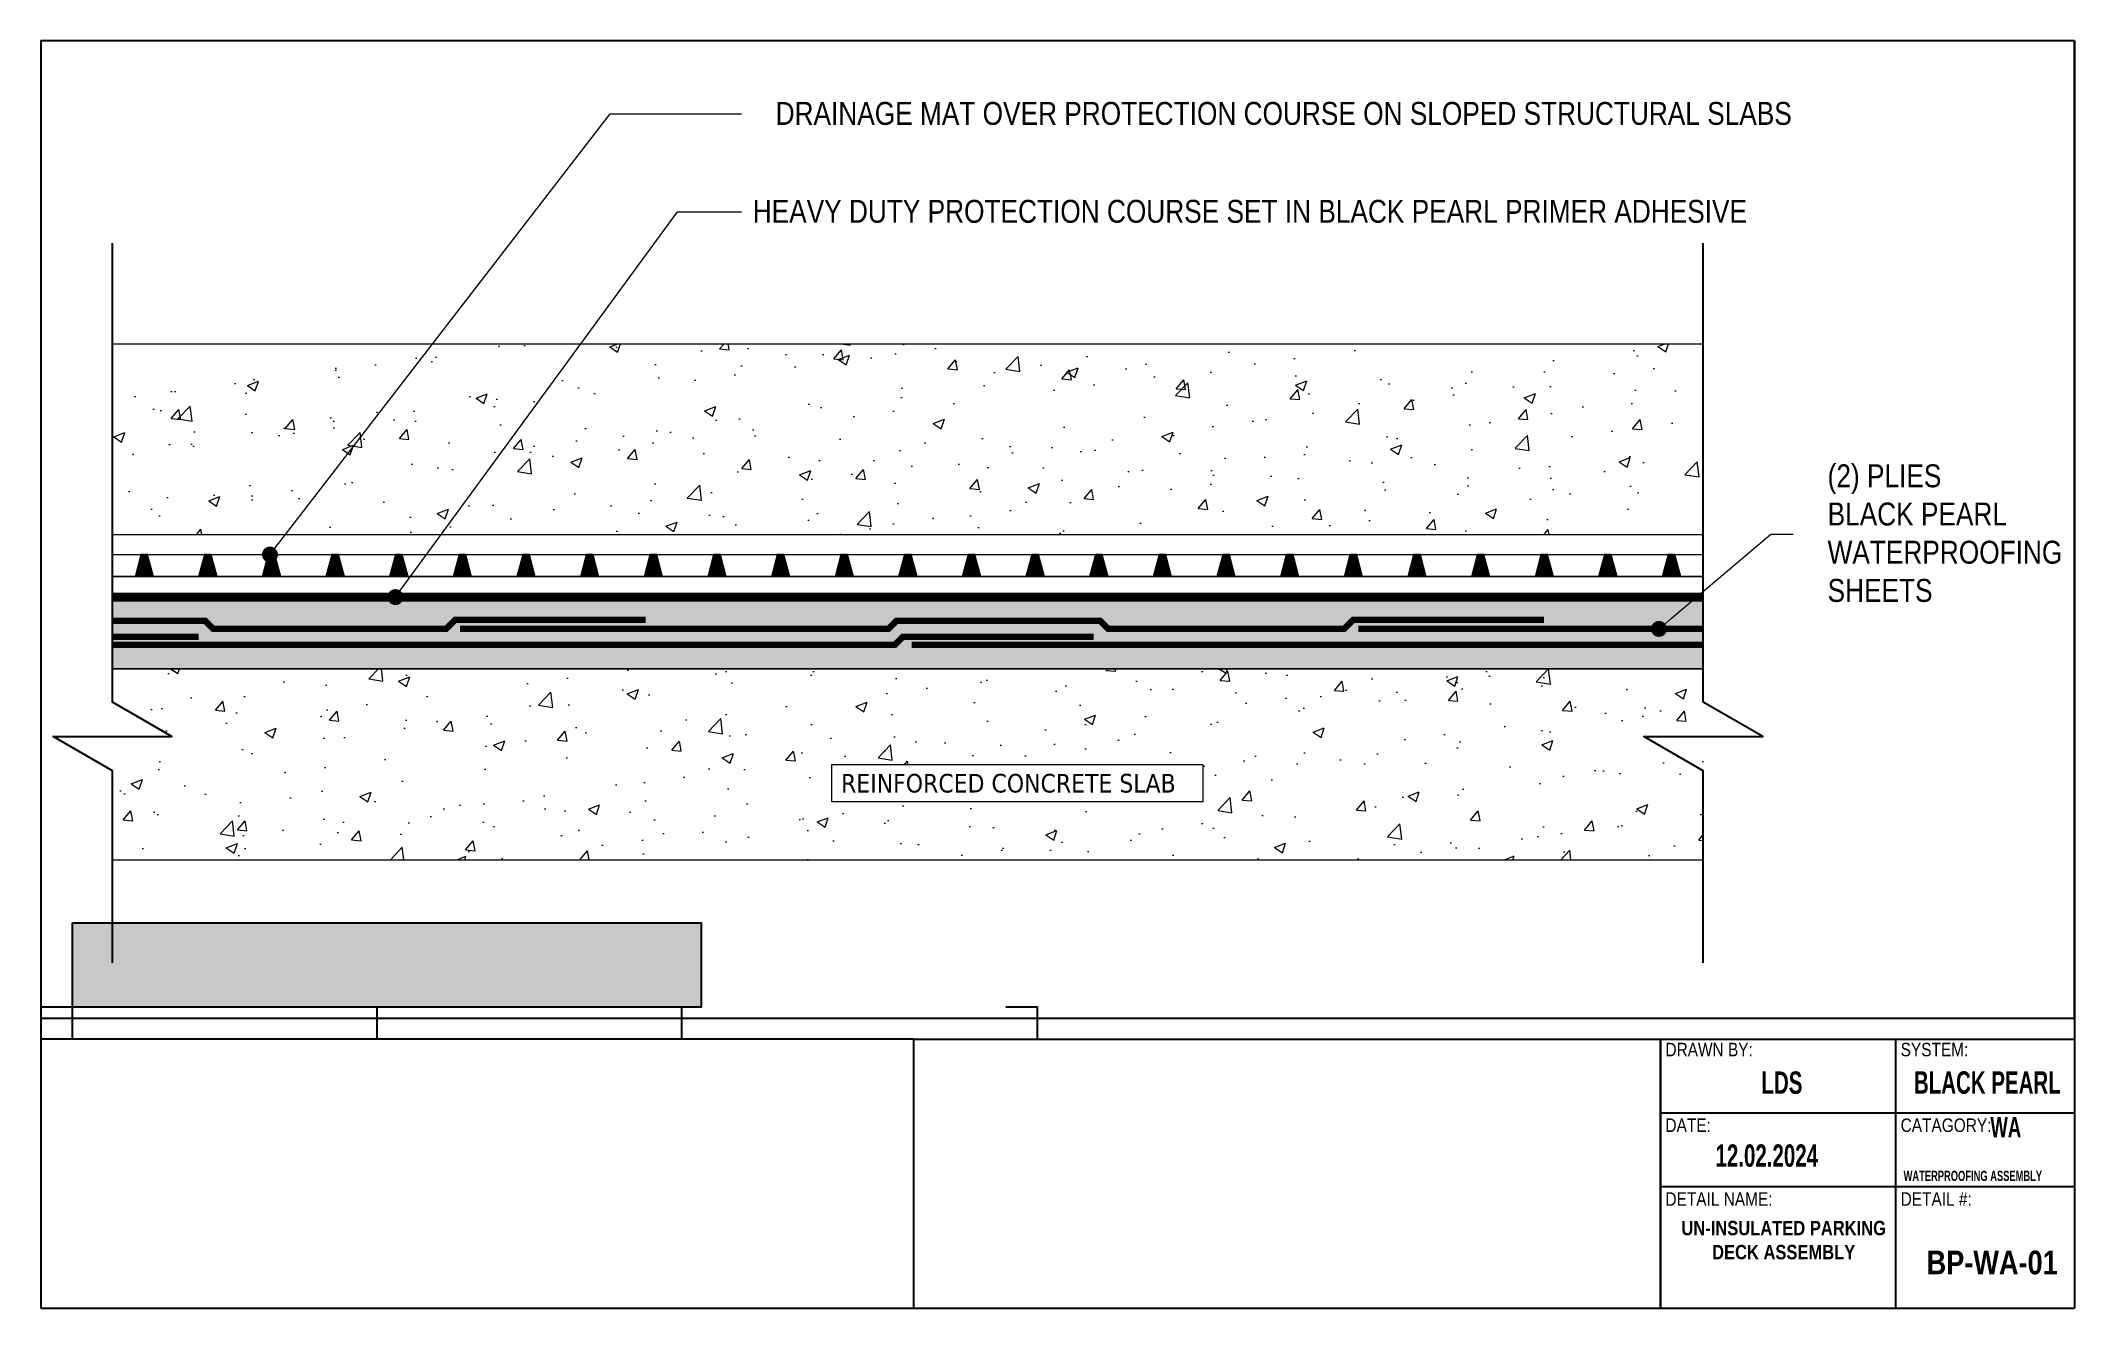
# Paper-space layout '11x17' of a CAD drawing. Header units: inches. Extents: x 0.6 to 16.6, y 0.6 to 10.6.
# The model-space entities are those that its viewports show. They can reach past a viewport. Long polylines and large blocks are cut down to what shows.
import ezdxf
from ezdxf import colors
from ezdxf.entities.mleader import LeaderData, LeaderLine
from ezdxf.math import Vec2, Vec3

# ---------------------------------------------------------------- set-up
doc = ezdxf.new("R2010")
doc.units = ezdxf.units.IN
doc.header["$MEASUREMENT"] = 0
doc.linetypes.add('Dashed - Dense', pattern=[0.8, 0.5, -0.3])
doc.layers.get('Defpoints').update_dxf_attribs({"color": 103})
for name, color, linetype, lineweight in [('BP Others', 190, 'Continuous', 0), ('BP Primer', 2, 'Continuous', 0), ('BP Text', 20, 'Continuous', 0), ('Drainage Mat', 191, 'Continuous', 0), ('Others', 190, 'Continuous', 0), ('RAM Black Pearl Sheet', 165, 'Continuous', 0), ('Ram Mastic', 191, 'Continuous', 0), ('Text', 20, 'Continuous', 0), ('Title Block Text', 20, 'Continuous', 0)]:
    doc.layers.add(name, color=color, linetype=linetype, lineweight=lineweight)
doc.layers.add('Protection Course', color=99, linetype='Dashed - Dense', lineweight=0, true_color=0x216123)
doc.layers.add('SELF ADHERING BUTYL FLASHING TAPE', color=10, linetype='Continuous')
doc.layers.add('Title Block Lines', color=7, linetype='Continuous')
doc.styles.add('Annotative', font='tahoma.ttf')
doc.styles.add('GENERATED_STYLE_1', font='ARIALN.TTF')
doc.styles.add('GENERATED_STYLE_6', font='ARIALNB.TTF')
doc.styles.add('GENERATED_STYLE_8', font='ARIALNB.TTF', dxfattribs={"width": 0.8})
doc.styles.get("Standard").update_dxf_attribs({"font": 'ARIALN.TTF'})

# ---------------------------------------------------------------- blocks, each defined once
blk = doc.blocks.new('Barrett Title Block LDS')
h = blk.add_hatch()
h.set_pattern_fill('HONEY', color=160, scale=2)
h.set_pattern_definition([(0, (-14.79494, -0.4674), (0.375, 0.2165064), [0.25, -0.5]), (120, (-14.79494, -0.4674), (-0.375, 0.2165064), [0.25, -0.5]), (60, (-14.79494, -0.4674), (8e-17, 0.4330127), [-0.5, 0.25])])
h.paths.add_polyline_path([(7.134, 2.152), (7.147, 2.152), (7.147, 2.143), (7.134, 2.143)])
at = {"layer": 'Ram Mastic'}
h = blk.add_hatch(dxfattribs=at)
h.set_pattern_fill('HONEY', color=256, scale=1.714998)
h.set_pattern_definition([(0, (-13.46107, 1.3637), (0.3215622, 0.185654), [0.214375, -0.4287496]), (120, (-13.46107, 1.3637), (-0.3215622, 0.185654), [0.214375, -0.4287496]), (60, (-13.46107, 1.3637), (7e-17, 0.371308), [-0.4287496, 0.214375])])
h.paths.add_polyline_path([(3.733, 2.342), (3.773, 2.342), (3.773, 2.31), (3.733, 2.31)])
h = blk.add_hatch(dxfattribs=at)
h.set_pattern_fill('HONEY', color=256, scale=1.714998)
h.set_pattern_definition([(0, (-13.63047, 0.7278), (0.3215622, 0.185654), [0.214375, -0.4287496]), (120, (-13.63047, 0.7278), (-0.3215622, 0.185654), [0.214375, -0.4287496]), (60, (-13.63047, 0.7278), (7e-17, 0.371308), [-0.4287496, 0.214375])])
h.paths.add_polyline_path([(3.458, 0.971), (3.498, 0.971), (3.498, 0.916), (3.458, 0.916)])
at = {"layer": 'SELF ADHERING BUTYL FLASHING TAPE', "linetype": 'Continuous'}
h = blk.add_hatch(dxfattribs=at)
h.set_pattern_fill('ANSI31', color=30)
h.set_pattern_definition([(45, (0.74292, 1.41906), (-0.0883883, 0.0883883), [])])
h.paths.add_polyline_path([(6.83, 1.08), (6.835, 1.068), (6.838, 1.057), (6.86, 1.066), (6.858, 1.074), (6.853, 1.086), (6.847, 1.099), (6.838, 1.106), (6.818, 1.099), (6.824, 1.093)])
h = blk.add_hatch(dxfattribs=at)
h.set_pattern_fill('ANSI31', color=30)
h.set_pattern_definition([(45, (0.74292, 1.26022), (-0.0883883, 0.0883883), [])])
h.paths.add_polyline_path([(6.83, 0.921), (6.835, 0.909), (6.838, 0.898), (6.86, 0.908), (6.858, 0.915), (6.853, 0.927), (6.847, 0.94), (6.838, 0.947), (6.818, 0.94), (6.824, 0.934)])
at = {"layer": 'Title Block Lines', "linetype": 'Continuous'}
for p, q in [((16.489, 10.488), (0.51, 10.488)), ((0.51, 10.488), (0.51, 0.533)), ((7.367, 2.647), (16.489, 2.647)), ((13.238, 0.533), (13.238, 2.647)), ((15.086, 0.533), (15.086, 2.647)), ((0.51, 0.533), (16.489, 0.533)), ((3.948, 0.533), (13.903, 0.533))]:
    blk.add_line(p, q, dxfattribs=at)
at = {"layer": 'Title Block Lines'}
for points in [[(16.489, 10.488), (16.489, 0.533)], [(7.367, 2.647), (0.51, 2.647)], [(7.367, 2.647), (7.367, 0.533)], [(13.238, 2.647), (13.238, 0.533)], [(16.489, 2.287), (16.489, 1.41)], [(16.489, 2.287), (16.489, 0.533)], [(16.489, 2.066), (13.238, 2.066)], [(16.489, 1.486), (13.238, 1.486)]]:
    blk.add_lwpolyline(points, dxfattribs=at)
at = {"layer": 'Title Block Lines', "linetype": 'Continuous', "char_height": 0.10572, "attachment_point": 1, "style": 'GENERATED_STYLE_1'}
for s, insert in [('\\A1;\\pxql;DRAWN BY:', (13.276, 2.618)), ('\\A1;\\pxql;SYSTEM:', (15.124, 2.618)), ('\\A1;\\pxql;DATE:', (13.276, 2.024)), ('\\A1;\\pxql;CATAGORY:', (15.124, 2.024)), ('\\A1;\\pxql;DETAIL NAME:', (13.276, 1.444)), ('\\A1;\\pxql;DETAIL #:', (15.124, 1.444))]:
    blk.add_mtext(s, dxfattribs=dict(at, insert=insert))
blk = doc.blocks.new('*U8')
at = {"layer": 'Drainage Mat'}
h = blk.add_hatch(color=256, dxfattribs=at)
h.dxf.hatch_style = 1
h.paths.add_polyline_path([(0.5, 0.343), (0.447, 0.343), (0.355, 0), (0.5, 0), (0.645, 0), (0.553, 0.343)])
at = {"layer": 'Drainage Mat', "linetype": 'Continuous'}
for points in [[(0, 0.343), (1, 0.343)], [(0, 0), (1, 0)]]:
    blk.add_lwpolyline(points, dxfattribs=at)
blk.add_lwpolyline([(0.5, 0.343), (0.447, 0.343), (0.355, 0), (0.5, 0), (0.645, 0), (0.553, 0.343)], close=True, dxfattribs=at)
blk = doc.blocks.new('*U9')
at = {"layer": 'Drainage Mat', "color": 0, "linetype": 'ByBlock', "lineweight": -2, "transparency": 16777216}
for p in [(607.127, 82.23), (608.127, 82.23), (609.127, 82.23), (610.127, 82.23), (611.127, 82.23), (612.127, 82.23), (613.127, 82.23), (614.127, 82.23), (615.127, 82.23), (616.127, 82.23), (617.127, 82.23), (618.127, 82.23), (619.127, 82.23), (620.127, 82.23), (621.127, 82.23), (622.127, 82.23), (623.127, 82.23), (624.127, 82.23), (625.127, 82.23), (626.127, 82.23), (627.127, 82.23), (628.127, 82.23), (629.127, 82.23), (630.127, 82.23), (631.127, 82.23)]:
    blk.add_blockref('*U8', p, dxfattribs=at)
blk = doc.blocks.new('_Dot')
at = {"color": 0, "linetype": 'ByBlock', "lineweight": -2}
blk.add_line((-0.5, 0), (-1, 0), dxfattribs=at)
at = {"color": 0, "linetype": 'ByBlock', "const_width": 0.5}
blk.add_lwpolyline([(-0.25, 0, 1), (0.25, 0, 1)], format="xyb", close=True, dxfattribs=at)

msp = doc.modelspace()

# ---------------------------------------------------------------- hatches: boundary and pattern name
at = {"layer": 'BP Primer'}
h = msp.add_hatch(dxfattribs=at)
h.set_pattern_fill('WOOD6', color=6, scale=0.2, pattern_type=2)
h.set_pattern_definition([(216.8699, (-770.53722, -7.76933), (0.5999999836, 0.4000000247), [0.1, -0.9]), (206.5651, (-770.41722, -7.82933), (-0.1999998316, -0.200000262), [0.2236068, -0.2236068]), (198.4349, (-770.41722, -7.92933), (-0.400000087, -0.1999996806), [0.1264912, -0.5059644])])
h.paths.add_polyline_path([(607.127, 81.906), (607.127, 80.781), (632.127, 80.781), (632.127, 81.906)])
at = {"layer": 'Others'}
h = msp.add_hatch(dxfattribs=at)
h.set_pattern_fill('AR-CONC', color=256, scale=0.25)
h.set_pattern_definition([(50, (572.1274, 78.5992), (1.79315, -0.15688), [0.1875, -2.0625]), (355, (572.1274, 78.5992), (-0.34688, 1.88048), [0.15, -1.65]), (100.4514, (572.2768, 78.5862), (1.44627, 1.7236), [0.15935, -1.752855]), (46.184, (572.1274, 79.0992), (2.6681, -0.4138), [0.28125, -3.09375]), (96.6356, (572.3497, 79.0647), (2.33665, 2.4353), [0.23903, -2.62928]), (351.184, (572.1274, 79.0992), (2.33665, 2.4353), [0.225, -2.475]), (21, (572.3774, 78.9742), (1.492268, -1.006547), [0.1875, -2.0625]), (326, (572.3774, 78.9742), (0.60829, 1.812875), [0.15, -1.65]), (71.4514, (572.5018, 78.8903), (2.100556, 0.80633), [0.15935, -1.752855]), (37.5, (572.1274, 78.5992), (0.0303996, 0.8322346), [0, -1.63, 0, -1.675, 0, -1.65625]), (7.5, (572.1274, 78.5992), (0.657674, 0.986029), [0, -0.955, 0, -1.5925, 0, -0.63125]), (327.5, (571.5699, 78.5992), (1.334556, -0.056387), [0, -0.625, 0, -1.95, 0, -2.5875]), (317.5, (571.3199, 78.5992), (1.457965, 0.250262), [0, -0.8125, 0, -1.295, 0, -1.8375])])
h.paths.add_polyline_path([(607.127, 85.886), (632.127, 85.886), (632.127, 82.886), (607.127, 82.886)])
h = msp.add_hatch(dxfattribs=at)
h.set_pattern_fill('AR-CONC', color=256, scale=0.25)
h.set_pattern_definition([(50, (572.1274, 77.7808), (1.79315, -0.15688), [0.1875, -2.0625]), (355, (572.1274, 77.7808), (-0.34688, 1.88048), [0.15, -1.65]), (100.4514, (572.2768, 77.7678), (1.44627, 1.7236), [0.15935, -1.752855]), (46.184, (572.1274, 78.2808), (2.6681, -0.4138), [0.28125, -3.09375]), (96.6356, (572.3497, 78.2464), (2.33665, 2.4353), [0.23903, -2.62928]), (351.184, (572.1274, 78.2808), (2.33665, 2.4353), [0.225, -2.475]), (21, (572.3774, 78.1558), (1.492268, -1.006547), [0.1875, -2.0625]), (326, (572.3774, 78.1558), (0.60829, 1.812875), [0.15, -1.65]), (71.4514, (572.5018, 78.072), (2.100556, 0.80633), [0.15935, -1.752855]), (37.5, (572.1274, 77.78084), (0.0303996, 0.8322346), [0, -1.63, 0, -1.675, 0, -1.65625]), (7.5, (572.1274, 77.7808), (0.657674, 0.986029), [0, -0.955, 0, -1.5925, 0, -0.63125]), (327.5, (571.5699, 77.78084), (1.334556, -0.056387), [0, -0.625, 0, -1.95, 0, -2.5875]), (317.5, (571.3199, 77.7808), (1.457965, 0.250262), [0, -0.8125, 0, -1.295, 0, -1.8375])])
edge = h.paths.add_edge_path()
edge.add_line((632.127, 80.256), (632.127, 80.781))
edge.add_line((632.127, 80.781), (607.127, 80.781))
edge.add_line((607.127, 80.781), (607.127, 80.256))
edge.add_line((607.127, 80.256), (608.061, 79.718))
edge.add_line((608.061, 79.718), (606.194, 79.718))
edge.add_line((606.194, 79.718), (607.127, 79.179))
edge.add_line((607.127, 79.179), (607.127, 77.781))
edge.add_line((607.127, 77.781), (632.127, 77.781))
edge.add_line((632.127, 77.781), (632.127, 79.179))

# ---------------------------------------------------------------- linework, layer by layer
for points in [[(607.127, 76.16), (607.127, 79.179), (606.194, 79.718), (607.127, 79.718), (608.061, 79.718), (607.127, 80.256), (607.127, 87.465)], [(632.127, 76.16), (632.127, 79.179), (631.194, 79.718), (632.127, 79.718), (633.061, 79.718), (632.127, 80.256), (632.127, 87.465)]]:
    msp.add_lwpolyline(points)
at = {"layer": 'BP Others'}
msp.add_lwpolyline([(607.127, 80.781), (632.127, 80.781)], dxfattribs=at)
at = {"layer": 'Drainage Mat'}
msp.add_lwpolyline([(632.102, 82.23), (607.127, 82.23)], dxfattribs=at)
at = {"layer": 'Others'}
msp.add_lwpolyline([(607.127, 85.886), (632.127, 85.886), (632.127, 82.886), (607.127, 82.886)], close=True, dxfattribs=at)
msp.add_lwpolyline([(632.127, 80.256), (632.127, 80.781), (607.127, 80.781), (607.127, 80.256), (608.061, 79.718), (606.194, 79.718), (607.127, 79.179), (607.127, 77.781), (632.127, 77.781), (632.127, 79.179)], dxfattribs=at)
at = {"layer": 'Protection Course', "linetype": 'Continuous', "ltscale": 0.2, "const_width": 0.141}
msp.add_lwpolyline([(607.127, 81.906), (632.127, 81.906)], dxfattribs=at)
at = {"layer": 'RAM Black Pearl Sheet', "const_width": 0.1}
for points in [[(607.127, 81.531), (608.584, 81.531), (608.709, 81.406), (612.368, 81.406), (612.509, 81.547), (615.509, 81.547)], [(612.589, 81.406), (619.321, 81.406), (619.446, 81.531), (622.653, 81.531), (622.778, 81.406), (626.484, 81.406), (626.625, 81.547), (629.625, 81.547)], [(607.127, 81.156), (619.424, 81.156), (619.549, 81.281), (622.549, 81.281)], [(607.127, 81.281), (608.48, 81.281)], [(619.687, 81.156), (632.127, 81.156)], [(626.708, 81.406), (632.127, 81.406)]]:
    msp.add_lwpolyline(points, dxfattribs=at)

# ---------------------------------------------------------------- block references
at = {"layer": 'Drainage Mat'}
msp.add_blockref('*U9', (0, 0), dxfattribs=at)

# ---------------------------------------------------------------- leaders
at = {"layer": 'BP Text'}
ml = msp.add_multileader_mtext('Standard', dxfattribs=at)
ml.set_content('\\pxi-3.08395E-016,l1,t4;DRAINAGE MAT OVER PROTECTION COURSE ON SLOPED STRUCTURAL SLABS', color=256)
ml.set_leader_properties(color=256, lineweight=0)
ml.set_arrow_properties(name='DOT')
ml.build(insert=Vec2(0, 0))
ml.multileader.update_dxf_attribs({"text_left_attachment_type": 2, "text_right_attachment_type": 2, "dogleg_length": 1.909, "arrow_head_size": 0.25, "scale": 4})
ctx = ml.context
ctx.base_point, ctx.scale, ctx.char_height, ctx.arrow_head_size, ctx.landing_gap_size, ctx.plane_origin = Vec3(617.009, 89.497), 4, 0.36, 0.25, 0.18, Vec3(656.888, 85.519)
ctx.left_attachment, ctx.right_attachment = 2, 2
notes = []
notes.append((ctx, [(0, (1, 1, 0), (614.95, 89.497), (1, 0), 2.06, [(1, [(609.603, 82.574)], 0, [])])]))
ctx.mtext.insert, ctx.mtext.width, ctx.mtext.flow_direction = Vec3(617.189, 89.683), 23.82332, 5
ml = msp.add_multileader_mtext('Standard', dxfattribs=at)
ml.set_content('HEAVY DUTY PROTECTION COURSE SET IN BLACK PEARL PRIMER ADHESIVE', color=256)
ml.set_leader_properties(color=256, lineweight=0)
ml.set_arrow_properties(name='DOT')
ml.build(insert=Vec2(0, 0))
ml.multileader.update_dxf_attribs({"text_left_attachment_type": 2, "text_right_attachment_type": 2, "dogleg_length": 1.909, "arrow_head_size": 0.25, "scale": 4})
ctx = ml.context
ctx.base_point, ctx.scale, ctx.char_height, ctx.arrow_head_size, ctx.landing_gap_size, ctx.plane_origin = Vec3(617.009, 87.959), 4, 0.36, 0.25, 0.18, Vec3(656.888, 83.41)
ctx.left_attachment, ctx.right_attachment = 2, 2
notes.append((ctx, [(0, (1, 1, 0), (616.008, 87.959), (1, 0), 1.002, [(1, [(611.574, 81.906)], 0, [])])]))
ctx.mtext.insert, ctx.mtext.width, ctx.mtext.flow_direction = Vec3(617.189, 88.145), 21.75752, 5
ml = msp.add_multileader_mtext('Standard', dxfattribs=at)
ml.set_content('\\pxi-3,l4,ql,t4;(2) PLIES \\PBLACK PEARL\\PWATERPROOFING\\PSHEETS', color=256)
ml.set_leader_properties(color=256, lineweight=0)
ml.set_arrow_properties(name='DOT')
ml.build(insert=Vec2(0, 0))
ml.multileader.update_dxf_attribs({"text_left_attachment_type": 2, "text_right_attachment_type": 2, "dogleg_length": 1.909, "arrow_head_size": 0.25, "scale": 4})
ctx = ml.context
ctx.base_point, ctx.scale, ctx.char_height, ctx.arrow_head_size, ctx.landing_gap_size, ctx.plane_origin = Vec3(633.54, 82.895), 4, 0.36, 0.25, 0.18, Vec3(664.966, 81.658)
ctx.left_attachment, ctx.right_attachment = 2, 2
notes.append((ctx, [(0, (1, 1, 0), (633.19, 82.895), (1, 0), 0.35, [(0, [(631.43, 81.406)], 0, [])])]))
ctx.mtext.insert, ctx.mtext.width, ctx.mtext.flow_direction = Vec3(633.72, 83.991), 3.86832, 5
for ctx, leaders in notes:
    for number, flags, end, landing, length, lines in leaders:
        leader = LeaderData()
        leader.index, (leader.has_last_leader_line, leader.has_dogleg_vector, leader.attachment_direction) = number, flags
        leader.last_leader_point, leader.dogleg_vector, leader.dogleg_length = Vec3(end), Vec3(landing), length
        for number, points, colour, breaks in lines:
            line = LeaderLine()
            line.index, line.vertices, line.color, line.breaks = number, Vec3.list(points), colors.encode_raw_color(colour), breaks
            leader.lines.append(line)
        ctx.leaders.append(leader)

# ---------------------------------------------------------------- next in the draw order: texts
at = {"layer": 'Text', "insert": (618.577, 79.129), "char_height": 0.29274, "attachment_point": 1, "style": 'Annotative', "bg_fill": 19, "box_fill_scale": 1.5, "bg_fill_color": 256, "bg_fill_transparency": 0}
msp.add_mtext_dynamic_manual_height_columns('REINFORCED CONCRETE SLAB', width=5.54019, gutter_width=1.464, heights=[0], dxfattribs=at)

# ---------------------------------------------------------------- next in the draw order: linework, layer by layer
at = {"layer": 'Defpoints'}
msp.add_lwpolyline([(605.999, 90.645), (637.956, 90.645), (637.956, 75.286), (605.999, 75.286)], close=True, dxfattribs=at)

psp = doc.layouts.new('11x17')

# ---------------------------------------------------------------- hatches: boundary and pattern name
at = {"true_color": 0xffffff}
h = psp.add_hatch(color=7, dxfattribs=at)
h.dxf.hatch_style = 1
h.paths.add_polyline_path([(0.828, 3.634), (0.828, 2.971), (5.767, 2.971), (5.767, 3.634)])

# ---------------------------------------------------------------- linework, layer by layer
at = {"layer": 'Defpoints'}
psp.add_lwpolyline([(0.828, 3.634), (5.767, 3.634), (5.767, 2.971), (0.828, 2.971)], close=True, dxfattribs=at)
for points in [[(0.828, 2.721), (0.828, 2.971), (0.578, 2.971)], [(3.221, 2.721), (3.221, 2.971), (2.971, 2.971)], [(5.615, 2.721), (5.615, 2.971), (5.365, 2.971)], [(8.411, 2.721), (8.411, 2.971), (8.161, 2.971)]]:
    psp.add_lwpolyline(points, dxfattribs=at)

# ---------------------------------------------------------------- block references
at = {"layer": 'Title Block Lines'}
psp.add_blockref('Barrett Title Block LDS', (0.068, 0.074), dxfattribs=at)

# ---------------------------------------------------------------- texts
at = {"layer": 'Text', "linetype": 'Continuous', "insert": (15.759, 1.606), "char_height": 0.08008, "attachment_point": 8, "style": 'GENERATED_STYLE_8'}
psp.add_mtext('\\A1;\\pxqc;WATERPROOFING ASSEMBLY', dxfattribs=at)
at = {"layer": 'Title Block Text', "linetype": 'Continuous'}
for s, insert, char_height, attachment_point, style in [('\\A1;\\pxqc;LDS', (14.259, 2.289), 0.17569, 8, 'GENERATED_STYLE_8'), ('\\A1;\\pxqc;BLACK PEARL', (15.873, 2.29), 0.17569, 8, 'GENERATED_STYLE_8'), ('\\A1;\\pxqc;WA', (16.018, 1.951), 0.15872, 8, 'GENERATED_STYLE_8'), ('\\A1;12.02.2024', (14.14, 1.716), 0.17569, 8, 'GENERATED_STYLE_8'), ('\\A1;BP-WA-01', (15.396, 0.871), 0.18612, 7, 'GENERATED_STYLE_6')]:
    psp.add_mtext(s, dxfattribs=dict(at, insert=insert, char_height=char_height, attachment_point=attachment_point, style=style))
at = {"layer": 'Title Block Text', "linetype": 'Continuous', "insert": (14.273, 1.294), "char_height": 0.11329, "width": 1.69267, "attachment_point": 2, "style": 'GENERATED_STYLE_6'}
psp.add_mtext('\\A1;\\pxqc;UN-INSULATED PARKING DECK ASSEMBLY', dxfattribs=at)

# ---------------------------------------------------------------- viewports
at = {"layer": 'Defpoints'}
psp.add_viewport(center=(8.567, 6.722), size=(15.979, 7.6795), view_center_point=(621.978, 82.965), view_height=15.35899, dxfattribs=at)

doc.saveas('drawing.dxf')
